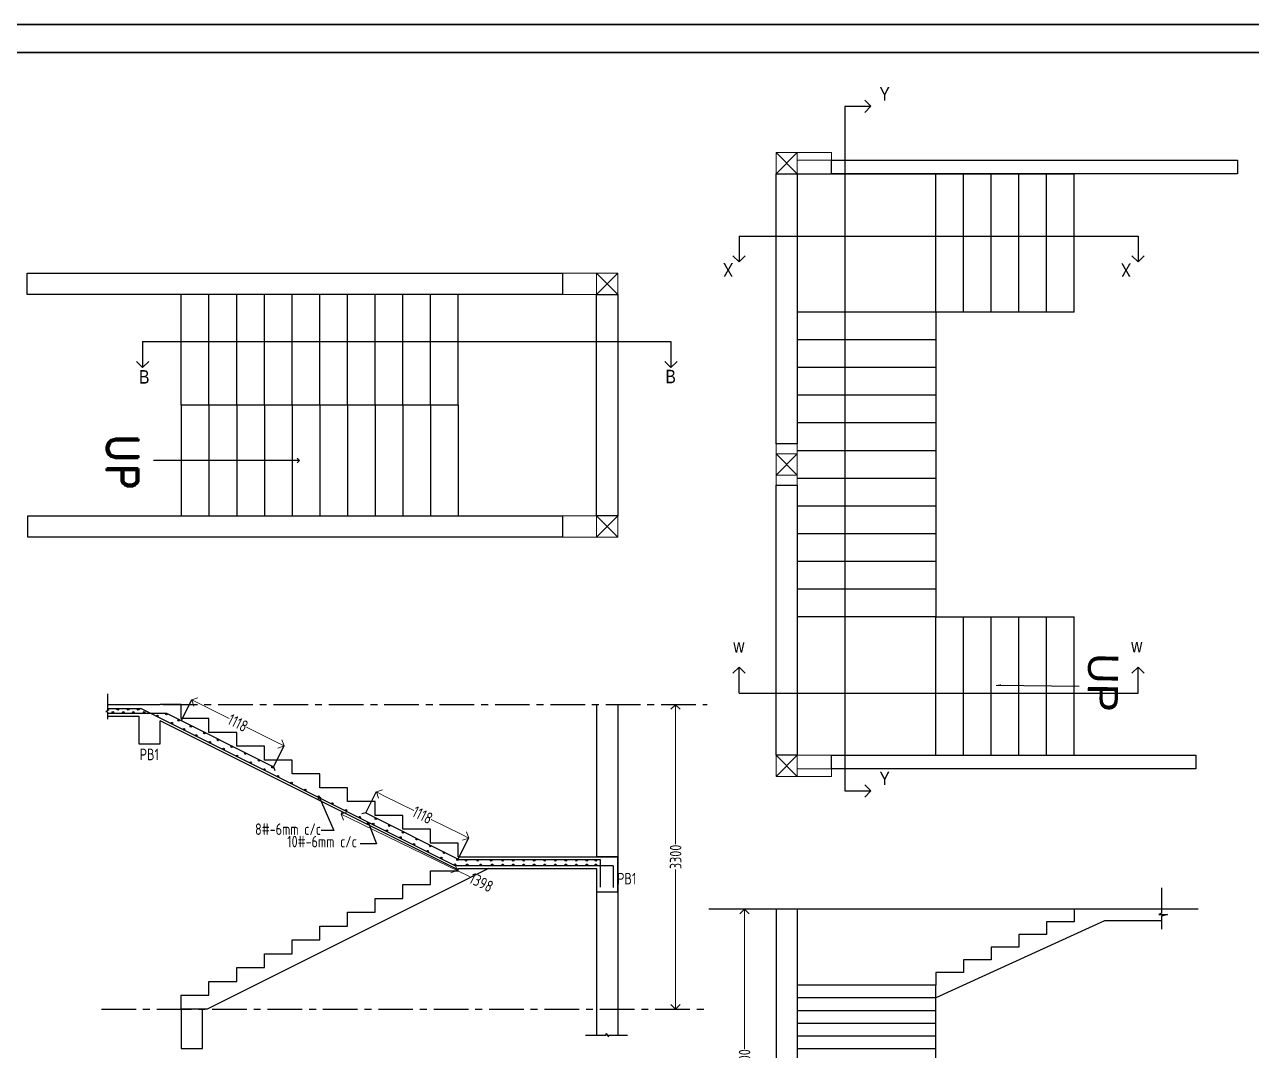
# Model space of a CAD drawing. Header units: inches. Extents: x -605 to 2991212, y -2872845 to 0.
# Drawn here: x 2722451 to 2775622, y -2293456 to -2248978 of the extents above; entities that cross this region are included whole.
import ezdxf

# ---------------------------------------------------------------- set-up
doc = ezdxf.new("R2010")
doc.units = ezdxf.units.IN
doc.header["$LTSCALE"] = 600
doc.header["$MEASUREMENT"] = 0
doc.linetypes.add('CENTERX2', pattern=[4, 2.5, -0.5, 0.5, -0.5])
for name, color, linetype in [('05 RG_TXT', 7, 'Continuous'), ('NOITHAT', 21, 'Continuous'), ('RC BEAM', 130, 'Continuous'), ('SnT-DIMENSION', 7, 'Continuous'), ('SnT-DIMS2', 7, 'Continuous')]:
    doc.layers.add(name, color=color, linetype=linetype)
for name, color, linetype, lineweight in [('PV_MASONRY', 10, 'Continuous', 0), ('rDIMension', 1, 'Continuous', 18), ('rRCC 1', 3, 'Continuous', 25), ('rRCC 2', 40, 'Continuous', 15), ('rREINF 1', 1, 'Continuous', 25), ('rREINF 2', 4, 'Continuous', 25), ('rSHEET', 2, 'Continuous', 30), ('TEXT 1', 1, 'Continuous', 0)]:
    doc.layers.add(name, color=color, linetype=linetype, lineweight=lineweight)
doc.styles.add('DIM', font='geniso.shx', dxfattribs={"width": 0.85})
doc.styles.add('MtXpl_Arial_Narrow_1', font='ARIALN.TTF')
doc.styles.add('RG', font='arial.ttf')
doc.styles.add('ROMAND', font='romand.shx')
doc.styles.add('ROMANS', font='arial.ttf')
doc.dimstyles.new('SnT', dxfattribs={"dimtxt": 2.5, "dimasz": 1, "dimexe": 1, "dimexo": 1, "dimgap": 1, "dimtad": 1, "dimdec": 0, "dimzin": 0, "dimdsep": 46, "dimtxsty": 'ROMANS', "dimblk": 'L1', "dimcen": 1, "dimclrd": 1, "dimclre": 1, "dimadec": 0, "dimazin": 0, "dimtfac": 1, "dimtdec": 0, "dimtmove": 0, "dimatfit": 3, "dimldrblk": 'LL1', "dimfxl": 1, "dimtolj": 1, "dimtzin": 0, "dimarcsym": 0})
doc.dimstyles.new('ST-100', dxfattribs={"dimscale": 100, "dimtxt": 2.5, "dimasz": 2, "dimexe": 0.18, "dimexo": 0.0625, "dimgap": 0.2, "dimtad": 0, "dimdec": 0, "dimzin": 0, "dimdsep": 46, "dimtxsty": 'DIM', "dimblk": 'OPEN90', "dimcen": 0.09, "dimclrd": 256, "dimclrt": 7, "dimadec": 0, "dimazin": 0, "dimtfac": 1, "dimtdec": 0, "dimtofl": 0, "dimtmove": 0, "dimatfit": 3, "dimldrblk": 'OPEN90', "dimfxl": 1, "dimtolj": 1, "dimtzin": 0, "dimlwd": -1, "dimarcsym": 0})
doc.dimstyles.new('ST-150', dxfattribs={"dimscale": 75, "dimtxt": 3, "dimasz": 2, "dimexe": 0.18, "dimexo": 0.0625, "dimgap": 0.2, "dimtad": 0, "dimdec": 0, "dimlfac": 2, "dimzin": 0, "dimdsep": 46, "dimtxsty": 'DIM', "dimblk": 'OPEN90', "dimcen": 0.09, "dimclrd": 256, "dimclrt": 7, "dimadec": 0, "dimazin": 0, "dimtfac": 1, "dimtdec": 0, "dimtofl": 0, "dimtmove": 0, "dimatfit": 3, "dimldrblk": 'OPEN90', "dimfxl": 1, "dimtolj": 1, "dimtzin": 0, "dimlwd": -1, "dimarcsym": 0})
doc.dimstyles.new('ST-25', dxfattribs={"dimscale": 100, "dimtxt": 2.5, "dimasz": 2, "dimexe": 0.18, "dimexo": 0.0625, "dimgap": 0.2, "dimtad": 0, "dimdec": 0, "dimlfac": 0.25, "dimzin": 0, "dimdsep": 46, "dimtxsty": 'DIM', "dimblk": 'OPEN90', "dimcen": 0.09, "dimclrd": 256, "dimclrt": 7, "dimadec": 0, "dimazin": 0, "dimtfac": 1, "dimtdec": 0, "dimtofl": 0, "dimtmove": 0, "dimatfit": 3, "dimldrblk": 'OPEN90', "dimfxl": 1, "dimtolj": 1, "dimtzin": 0, "dimlwd": -1, "dimarcsym": 0})

# ---------------------------------------------------------------- blocks, each defined once
blk = doc.blocks.new('_Open90')
at = {"color": 0, "linetype": 'ByBlock', "lineweight": -2}
for p, q in [((0, 0), (-1, 0)), ((-0.5, 0.5), (0, 0)), ((0, 0), (-0.5, -0.5))]:
    blk.add_line(p, q, dxfattribs=at)
blk = doc.blocks.new('*D938')
at = {"layer": 'Defpoints', "color": 0, "linetype": 'ByBlock'}
for p in [(2755017, -2287330), (2753477, -2300530), (2753654, -2300530)]:
    blk.add_point(p, dxfattribs=at)
at = {"layer": 'rDIMension', "color": 0, "linetype": 'ByBlock', "lineweight": -2, "ltscale": 0.1}
for p, q in [((2755011, -2287330), (2753636, -2287330)), ((2753484, -2300530), (2753672, -2300530))]:
    blk.add_line(p, q, dxfattribs=at)
at = {"layer": 'rDIMension', "linetype": 'ByBlock', "ltscale": 0.1}
for p, q in [((2753654, -2287730), (2753654, -2293379)), ((2753654, -2300130), (2753654, -2294481))]:
    blk.add_line(p, q, dxfattribs=at)
at = {"layer": 'rDIMension', "linetype": 'ByBlock', "xscale": 400, "yscale": 400, "zscale": 400}
for p, rotation in [((2753654, -2287330), 90), ((2753654, -2300530), 270)]:
    blk.add_blockref('_Open90', p, dxfattribs=dict(at, rotation=rotation))
at = {"layer": 'rDIMension', "color": 7, "linetype": 'ByBlock', "insert": (2753654, -2293930), "char_height": 500, "attachment_point": 5, "rotation": 90, "style": 'DIM'}
blk.add_mtext('\\A1;3300', dxfattribs=at)
blk = doc.blocks.new('L1')
at = {"color": 1}
blk.add_line((0, -1), (0, 1), dxfattribs=at)
blk.add_solid([(-2, 0.33), (-2, -0.33), (0, 0)], dxfattribs=at)
blk = doc.blocks.new('LL1')
at = {"color": 1}
blk.add_solid([(-2, 0.33), (-2, -0.33), (0, 0)], dxfattribs=at)
blk = doc.blocks.new('*D1143')
at = {"layer": 'Defpoints', "color": 0, "linetype": 'ByBlock'}
for p in [(2750724, -2278464), (2750666, -2291664), (2750724, -2291664)]:
    blk.add_point(p, dxfattribs=at)
at = {"layer": 'rDIMension', "color": 0, "linetype": 'ByBlock', "lineweight": -2, "ltscale": 0.1}
for p, q in [((2750718, -2278464), (2750648, -2278464)), ((2750718, -2291664), (2750648, -2291664))]:
    blk.add_line(p, q, dxfattribs=at)
at = {"layer": 'rDIMension', "linetype": 'ByBlock', "ltscale": 0.1}
for p, q in [((2750666, -2278864), (2750666, -2284512)), ((2750666, -2291264), (2750666, -2285615))]:
    blk.add_line(p, q, dxfattribs=at)
at = {"layer": 'rDIMension', "linetype": 'ByBlock', "xscale": 400, "yscale": 400, "zscale": 400}
for p, rotation in [((2750666, -2278464), 90), ((2750666, -2291664), 270)]:
    blk.add_blockref('_Open90', p, dxfattribs=dict(at, rotation=rotation))
at = {"layer": 'rDIMension', "color": 7, "linetype": 'ByBlock', "insert": (2750666, -2285064), "char_height": 500, "attachment_point": 5, "rotation": 90, "style": 'DIM'}
blk.add_mtext('\\A1;3300', dxfattribs=at)
blk = doc.blocks.new('*D1144')
at = {"layer": 'Defpoints', "color": 0, "linetype": 'ByBlock'}
for p in [(2737244, -2283156), (2741699, -2284247), (2741244, -2285156)]:
    blk.add_point(p, dxfattribs=at)
at = {"layer": 'rDIMension', "color": 0, "linetype": 'ByBlock', "lineweight": -2, "ltscale": 0.1}
for p, q in [((2737247, -2283150), (2737707, -2282231)), ((2741247, -2285150), (2741707, -2284231))]:
    blk.add_line(p, q, dxfattribs=at)
at = {"layer": 'rDIMension', "linetype": 'ByBlock', "ltscale": 0.1}
for p, q in [((2738056, -2282426), (2739319, -2283057)), ((2741341, -2284068), (2740078, -2283436))]:
    blk.add_line(p, q, dxfattribs=at)
at = {"layer": 'rDIMension', "linetype": 'ByBlock', "xscale": 400, "yscale": 400, "zscale": 400}
for p, rotation in [((2737699, -2282247), 153.434948822922), ((2741699, -2284247), 333.434948822922)]:
    blk.add_blockref('_Open90', p, dxfattribs=dict(at, rotation=rotation))
at = {"layer": 'rDIMension', "color": 7, "linetype": 'ByBlock', "insert": (2739699, -2283247), "char_height": 500, "attachment_point": 5, "rotation": 333.4349, "style": 'DIM'}
blk.add_mtext('\\A1;1118', dxfattribs=at)
blk = doc.blocks.new('*D1145')
at = {"layer": 'Defpoints', "color": 0, "linetype": 'ByBlock'}
for p in [(2729244, -2279156), (2733696, -2280255), (2733245, -2281156)]:
    blk.add_point(p, dxfattribs=at)
at = {"layer": 'rDIMension', "color": 0, "linetype": 'ByBlock', "lineweight": -2, "ltscale": 0.1}
for p, q in [((2729247, -2279150), (2729703, -2278239)), ((2733248, -2281151), (2733704, -2280239))]:
    blk.add_line(p, q, dxfattribs=at)
at = {"layer": 'rDIMension', "linetype": 'ByBlock', "ltscale": 0.1}
for p, q in [((2730052, -2278434), (2731316, -2279065)), ((2733338, -2280076), (2732074, -2279444))]:
    blk.add_line(p, q, dxfattribs=at)
at = {"layer": 'rDIMension', "linetype": 'ByBlock', "xscale": 400, "yscale": 400, "zscale": 400}
for p, rotation in [((2729695, -2278255), 153.434948822922), ((2733696, -2280255), 333.434948822922)]:
    blk.add_blockref('_Open90', p, dxfattribs=dict(at, rotation=rotation))
at = {"layer": 'rDIMension', "color": 7, "linetype": 'ByBlock', "insert": (2731695, -2279255), "char_height": 500, "attachment_point": 5, "rotation": 333.4349, "style": 'DIM'}
blk.add_mtext('\\A1;1118', dxfattribs=at)
blk = doc.blocks.new('*D1146')
at = {"layer": 'Defpoints', "color": 0, "linetype": 'ByBlock'}
for p in [(2736220, -2283111), (2736175, -2283204), (2741244, -2285564)]:
    blk.add_point(p, dxfattribs=at)
at = {"layer": 'rDIMension', "color": 0, "linetype": 'ByBlock', "lineweight": -2, "ltscale": 0.1}
for p, q in [((2736218, -2283117), (2736167, -2283220)), ((2741241, -2285569), (2741191, -2285673))]:
    blk.add_line(p, q, dxfattribs=at)
at = {"layer": 'rDIMension', "linetype": 'ByBlock', "ltscale": 0.1}
for p, q in [((2740839, -2285481), (2736534, -2283379)), ((2741199, -2285657), (2741791, -2285946))]:
    blk.add_line(p, q, dxfattribs=at)
at = {"layer": 'rDIMension', "linetype": 'ByBlock', "xscale": 400, "yscale": 400, "zscale": 400}
for p, rotation in [((2736175, -2283204), 153.9759606951129), ((2741199, -2285657), 333.9759606951129)]:
    blk.add_blockref('_Open90', p, dxfattribs=dict(at, rotation=rotation))
at = {"layer": 'rDIMension', "color": 7, "linetype": 'ByBlock', "insert": (2742249, -2286170), "char_height": 500, "attachment_point": 5, "rotation": 333.976, "style": 'DIM'}
blk.add_mtext('\\A1;1398', dxfattribs=at)

msp = doc.modelspace()

# ---------------------------------------------------------------- hatches: boundary and pattern name
at = {"layer": 'rREINF 2'}
h = msp.add_hatch(color=256, dxfattribs=at)
h.dxf.hatch_style = 1
h.paths.add_polyline_path([(2726311.9, -2278798.4, 1), (2726243.2, -2278798.4, 1)])
h = msp.add_hatch(color=256, dxfattribs=at)
h.dxf.hatch_style = 1
h.paths.add_polyline_path([(2726525.7, -2278667, 1), (2726457, -2278667, 1)])
h = msp.add_hatch(color=256, dxfattribs=at)
h.dxf.hatch_style = 1
h.paths.add_polyline_path([(2726762.7, -2278798.4, 1), (2726694, -2278798.4, 1)])
h = msp.add_hatch(color=256, dxfattribs=at)
h.dxf.hatch_style = 1
h.paths.add_polyline_path([(2726976.5, -2278667, 1), (2726907.7, -2278667, 1)])
h = msp.add_hatch(color=256, dxfattribs=at)
h.dxf.hatch_style = 1
h.paths.add_polyline_path([(2727197.8, -2278798.4, 1), (2727129.1, -2278798.4, 1)])
h = msp.add_hatch(color=256, dxfattribs=at)
h.dxf.hatch_style = 1
h.paths.add_polyline_path([(2727411.6, -2278667, 1), (2727342.8, -2278667, 1)])
h = msp.add_hatch(color=256, dxfattribs=at)
h.dxf.hatch_style = 1
h.paths.add_polyline_path([(2727668.1, -2278798.4, 1), (2727599.4, -2278798.4, 1)])
h = msp.add_hatch(color=256, dxfattribs=at)
h.dxf.hatch_style = 1
h.paths.add_polyline_path([(2728639, -2278870.7, 1), (2728570.3, -2278870.7, 1)])
h = msp.add_hatch(color=256, dxfattribs=at)
h.dxf.hatch_style = 1
h.paths.add_polyline_path([(2728240.3, -2278953.8, 1), (2728171.5, -2278953.8, 1)])
h = msp.add_hatch(color=256, dxfattribs=at)
h.dxf.hatch_style = 1
h.paths.add_polyline_path([(2728868.1, -2279267.7, 1), (2728799.4, -2279267.7, 1)])
h = msp.add_hatch(color=256, dxfattribs=at)
h.dxf.hatch_style = 1
h.paths.add_polyline_path([(2729166, -2279138.2, 1), (2729097.3, -2279138.2, 1)])
h = msp.add_hatch(color=256, dxfattribs=at)
h.dxf.hatch_style = 1
h.paths.add_polyline_path([(2729691.7, -2279401, 1), (2729623, -2279401, 1)])
h = msp.add_hatch(color=256, dxfattribs=at)
h.dxf.hatch_style = 1
h.paths.add_polyline_path([(2729393.8, -2279530.6, 1), (2729325.1, -2279530.6, 1)])
h = msp.add_hatch(color=256, dxfattribs=at)
h.dxf.hatch_style = 1
h.paths.add_polyline_path([(2729924.8, -2279799.9, 1), (2729856.1, -2279799.9, 1)])
h = msp.add_hatch(color=256, dxfattribs=at)
h.dxf.hatch_style = 1
h.paths.add_polyline_path([(2730281.8, -2279696.1, 1), (2730213, -2279696.1, 1)])
h = msp.add_hatch(color=256, dxfattribs=at)
h.dxf.hatch_style = 1
h.paths.add_polyline_path([(2730871.8, -2279991.1, 1), (2730803.1, -2279991.1, 1)])
h = msp.add_hatch(color=256, dxfattribs=at)
h.dxf.hatch_style = 1
h.paths.add_polyline_path([(2730514.9, -2280095, 1), (2730446.2, -2280095, 1)])
h = msp.add_hatch(color=256, dxfattribs=at)
h.dxf.hatch_style = 1
h.paths.add_polyline_path([(2731104.9, -2280390, 1), (2731036.2, -2280390, 1)])
h = msp.add_hatch(color=256, dxfattribs=at)
h.dxf.hatch_style = 1
h.paths.add_polyline_path([(2731461.8, -2280286.1, 1), (2731393.1, -2280286.1, 1)])
h = msp.add_hatch(color=256, dxfattribs=at)
h.dxf.hatch_style = 1
h.paths.add_polyline_path([(2731695, -2280685, 1), (2731626.2, -2280685, 1)])
h = msp.add_hatch(color=256, dxfattribs=at)
h.dxf.hatch_style = 1
h.paths.add_polyline_path([(2732051.9, -2280581.1, 1), (2731983.2, -2280581.1, 1)])
h = msp.add_hatch(color=256, dxfattribs=at)
h.dxf.hatch_style = 1
h.paths.add_polyline_path([(2732285, -2280980, 1), (2732216.3, -2280980, 1)])
h = msp.add_hatch(color=256, dxfattribs=at)
h.dxf.hatch_style = 1
h.paths.add_polyline_path([(2732641.9, -2280876.2, 1), (2732573.2, -2280876.2, 1)])
h = msp.add_hatch(color=256, dxfattribs=at)
h.dxf.hatch_style = 1
h.paths.add_polyline_path([(2732875.1, -2281275.1, 1), (2732806.3, -2281275.1, 1)])
h = msp.add_hatch(color=256, dxfattribs=at)
h.dxf.hatch_style = 1
h.paths.add_polyline_path([(2733232, -2281171.2, 1), (2733163.3, -2281171.2, 1)])
h = msp.add_hatch(color=256, dxfattribs=at)
h.dxf.hatch_style = 1
h.paths.add_polyline_path([(2733465.1, -2281570.1, 1), (2733396.4, -2281570.1, 1)])
h = msp.add_hatch(color=256, dxfattribs=at)
h.dxf.hatch_style = 1
h.paths.add_polyline_path([(2734055.2, -2281865.1, 1), (2733986.4, -2281865.1, 1)])
h = msp.add_hatch(color=256, dxfattribs=at)
h.dxf.hatch_style = 1
h.paths.add_polyline_path([(2734645.2, -2282160.1, 1), (2734576.5, -2282160.1, 1)])
h = msp.add_hatch(color=256, dxfattribs=at)
h.dxf.hatch_style = 1
h.paths.add_polyline_path([(2735235.3, -2282455.2, 1), (2735166.5, -2282455.2, 1)])
h = msp.add_hatch(color=256, dxfattribs=at)
h.dxf.hatch_style = 1
h.paths.add_polyline_path([(2735825.3, -2282750.2, 1), (2735756.6, -2282750.2, 1)])
h = msp.add_hatch(color=256, dxfattribs=at)
h.dxf.hatch_style = 1
h.paths.add_polyline_path([(2736415.4, -2283045.2, 1), (2736346.6, -2283045.2, 1)])
h = msp.add_hatch(color=256, dxfattribs=at)
h.dxf.hatch_style = 1
h.paths.add_polyline_path([(2737005.4, -2283340.2, 1), (2736936.7, -2283340.2, 1)])
h = msp.add_hatch(color=256, dxfattribs=at)
h.dxf.hatch_style = 1
h.paths.add_polyline_path([(2737595.5, -2283635.3, 1), (2737526.7, -2283635.3, 1)])
h = msp.add_hatch(color=256, dxfattribs=at)
h.dxf.hatch_style = 1
h.paths.add_polyline_path([(2737708.4, -2283409.4, 1), (2737639.7, -2283409.4, 1)])
h = msp.add_hatch(color=256, dxfattribs=at)
h.dxf.hatch_style = 1
h.paths.add_polyline_path([(2738298.4, -2283704.4, 1), (2738229.7, -2283704.4, 1)])
h = msp.add_hatch(color=256, dxfattribs=at)
h.dxf.hatch_style = 1
h.paths.add_polyline_path([(2738185.5, -2283930.3, 1), (2738116.8, -2283930.3, 1)])
h = msp.add_hatch(color=256, dxfattribs=at)
h.dxf.hatch_style = 1
h.paths.add_polyline_path([(2738775.6, -2284225.3, 1), (2738706.8, -2284225.3, 1)])
h = msp.add_hatch(color=256, dxfattribs=at)
h.dxf.hatch_style = 1
h.paths.add_polyline_path([(2738888.5, -2283999.4, 1), (2738819.8, -2283999.4, 1)])
h = msp.add_hatch(color=256, dxfattribs=at)
h.dxf.hatch_style = 1
h.paths.add_polyline_path([(2739365.6, -2284520.3, 1), (2739296.9, -2284520.3, 1)])
h = msp.add_hatch(color=256, dxfattribs=at)
h.dxf.hatch_style = 1
h.paths.add_polyline_path([(2739478.5, -2284294.5, 1), (2739409.8, -2284294.5, 1)])
h = msp.add_hatch(color=256, dxfattribs=at)
h.dxf.hatch_style = 1
h.paths.add_polyline_path([(2740068.6, -2284589.5, 1), (2739999.8, -2284589.5, 1)])
h = msp.add_hatch(color=256, dxfattribs=at)
h.dxf.hatch_style = 1
h.paths.add_polyline_path([(2739955.6, -2284815.3, 1), (2739886.9, -2284815.3, 1)])
h = msp.add_hatch(color=256, dxfattribs=at)
h.dxf.hatch_style = 1
h.paths.add_polyline_path([(2740545.7, -2285110.4, 1), (2740477, -2285110.4, 1)])
h = msp.add_hatch(color=256, dxfattribs=at)
h.dxf.hatch_style = 1
h.paths.add_polyline_path([(2740658.6, -2284884.5, 1), (2740589.9, -2284884.5, 1)])
h = msp.add_hatch(color=256, dxfattribs=at)
h.dxf.hatch_style = 1
h.paths.add_polyline_path([(2741248.7, -2285179.5, 1), (2741179.9, -2285179.5, 1)])
h = msp.add_hatch(color=256, dxfattribs=at)
h.dxf.hatch_style = 1
h.paths.add_polyline_path([(2741612.1, -2285209.1, 1), (2741543.3, -2285209.1, 1)])
h = msp.add_hatch(color=256, dxfattribs=at)
h.dxf.hatch_style = 1
h.paths.add_polyline_path([(2742122.8, -2285209.1, 1), (2742054.1, -2285209.1, 1)])
h = msp.add_hatch(color=256, dxfattribs=at)
h.dxf.hatch_style = 1
h.paths.add_polyline_path([(2742706.9, -2285209.1, 1), (2742638.2, -2285209.1, 1)])
h = msp.add_hatch(color=256, dxfattribs=at)
h.dxf.hatch_style = 1
h.paths.add_polyline_path([(2743205.9, -2285209.1, 1), (2743137.1, -2285209.1, 1)])
h = msp.add_hatch(color=256, dxfattribs=at)
h.dxf.hatch_style = 1
h.paths.add_polyline_path([(2743661.7, -2285209.1, 1), (2743592.9, -2285209.1, 1)])
h = msp.add_hatch(color=256, dxfattribs=at)
h.dxf.hatch_style = 1
h.paths.add_polyline_path([(2744117.5, -2285209.1, 1), (2744048.7, -2285209.1, 1)])
h = msp.add_hatch(color=256, dxfattribs=at)
h.dxf.hatch_style = 1
h.paths.add_polyline_path([(2744573.3, -2285209.1, 1), (2744504.5, -2285209.1, 1)])
h = msp.add_hatch(color=256, dxfattribs=at)
h.dxf.hatch_style = 1
h.paths.add_polyline_path([(2745029.1, -2285209.1, 1), (2744960.3, -2285209.1, 1)])
h = msp.add_hatch(color=256, dxfattribs=at)
h.dxf.hatch_style = 1
h.paths.add_polyline_path([(2745484.9, -2285209.1, 1), (2745416.1, -2285209.1, 1)])
h = msp.add_hatch(color=256, dxfattribs=at)
h.dxf.hatch_style = 1
h.paths.add_polyline_path([(2745940.7, -2285209.1, 1), (2745871.9, -2285209.1, 1)])
h = msp.add_hatch(color=256, dxfattribs=at)
h.dxf.hatch_style = 1
h.paths.add_polyline_path([(2746396.5, -2285209.1, 1), (2746327.7, -2285209.1, 1)])
h = msp.add_hatch(color=256, dxfattribs=at)
h.dxf.hatch_style = 1
h.paths.add_polyline_path([(2746852.3, -2285209.1, 1), (2746783.5, -2285209.1, 1)])
h = msp.add_hatch(color=256, dxfattribs=at)
h.dxf.hatch_style = 1
h.paths.add_polyline_path([(2747241.3, -2285209.1, 1), (2747172.6, -2285209.1, 1)])
h = msp.add_hatch(color=256, dxfattribs=at)
h.dxf.hatch_style = 1
h.paths.add_polyline_path([(2741135.7, -2285405.4, 1), (2741067, -2285405.4, 1)])
h = msp.add_hatch(color=256, dxfattribs=at)
h.dxf.hatch_style = 1
h.paths.add_polyline_path([(2741667, -2285409.5, 1), (2741598.3, -2285409.5, 1)])
h = msp.add_hatch(color=256, dxfattribs=at)
h.dxf.hatch_style = 1
h.paths.add_polyline_path([(2742251.1, -2285409.5, 1), (2742182.4, -2285409.5, 1)])
h = msp.add_hatch(color=256, dxfattribs=at)
h.dxf.hatch_style = 1
h.paths.add_polyline_path([(2742750.1, -2285409.5, 1), (2742681.3, -2285409.5, 1)])
h = msp.add_hatch(color=256, dxfattribs=at)
h.dxf.hatch_style = 1
h.paths.add_polyline_path([(2743205.9, -2285409.5, 1), (2743137.1, -2285409.5, 1)])
h = msp.add_hatch(color=256, dxfattribs=at)
h.dxf.hatch_style = 1
h.paths.add_polyline_path([(2743661.7, -2285409.5, 1), (2743592.9, -2285409.5, 1)])
h = msp.add_hatch(color=256, dxfattribs=at)
h.dxf.hatch_style = 1
h.paths.add_polyline_path([(2744117.5, -2285409.5, 1), (2744048.7, -2285409.5, 1)])
h = msp.add_hatch(color=256, dxfattribs=at)
h.dxf.hatch_style = 1
h.paths.add_polyline_path([(2744573.3, -2285409.5, 1), (2744504.5, -2285409.5, 1)])
h = msp.add_hatch(color=256, dxfattribs=at)
h.dxf.hatch_style = 1
h.paths.add_polyline_path([(2745029.1, -2285409.5, 1), (2744960.3, -2285409.5, 1)])
h = msp.add_hatch(color=256, dxfattribs=at)
h.dxf.hatch_style = 1
h.paths.add_polyline_path([(2745484.9, -2285409.5, 1), (2745416.1, -2285409.5, 1)])
h = msp.add_hatch(color=256, dxfattribs=at)
h.dxf.hatch_style = 1
h.paths.add_polyline_path([(2745940.7, -2285409.5, 1), (2745871.9, -2285409.5, 1)])
h = msp.add_hatch(color=256, dxfattribs=at)
h.dxf.hatch_style = 1
h.paths.add_polyline_path([(2746396.5, -2285409.5, 1), (2746327.7, -2285409.5, 1)])
h = msp.add_hatch(color=256, dxfattribs=at)
h.dxf.hatch_style = 1
h.paths.add_polyline_path([(2746852.3, -2285409.5, 1), (2746783.5, -2285409.5, 1)])
h = msp.add_hatch(color=256, dxfattribs=at)
h.dxf.hatch_style = 1
h.paths.add_polyline_path([(2747241.3, -2285409.5, 1), (2747172.6, -2285409.5, 1)])

# ---------------------------------------------------------------- linework, layer by layer
at = {"color": 8, "linetype": 'ByBlock'}
for p, q in [((2729244, -2265475.9), (2729244, -2260675.9)), ((2730444, -2265475.9), (2730444, -2260675.9)), ((2731644, -2265475.9), (2731644, -2260675.9)), ((2732844, -2265475.9), (2732844, -2260675.9)), ((2734044, -2265475.9), (2734044, -2260675.9)), ((2735244, -2265475.9), (2735244, -2260675.9)), ((2736444, -2265475.9), (2736444, -2260675.9)), ((2737644, -2265475.9), (2737644, -2260675.9)), ((2738844, -2265475.9), (2738844, -2260675.9)), ((2740044, -2265475.9), (2740044, -2260675.9)), ((2741244, -2265475.9), (2741244, -2260675.9)), ((2747244, -2270275.9), (2747244, -2260675.9)), ((2729244, -2265475.9), (2729244, -2270275.9)), ((2741244, -2265475.9), (2729244, -2265475.9)), ((2730444, -2265475.9), (2730444, -2270275.9)), ((2731644, -2265475.9), (2731644, -2270275.9)), ((2732844, -2265475.9), (2732844, -2270275.9)), ((2734044, -2265475.9), (2734044, -2270275.9)), ((2735244, -2265475.9), (2735244, -2270275.9)), ((2736444, -2265475.9), (2736444, -2270275.9)), ((2737644, -2265475.9), (2737644, -2270275.9)), ((2738844, -2265475.9), (2738844, -2270275.9)), ((2740044, -2265475.9), (2740044, -2270275.9)), ((2741244, -2265475.9), (2741244, -2270275.9))]:
    msp.add_line(p, q, dxfattribs=at)
at = {"color": 1, "linetype": 'ByBlock'}
for points in [[(2775017.4, -2255452.9), (2757417.4, -2255452.9), (2757417.4, -2254852.9), (2775017.4, -2254852.9)], [(2755937.4, -2267152.9), (2755017.4, -2267152.9), (2755017.4, -2255452.9), (2755937.4, -2255452.9)], [(2722564, -2259755.9), (2745764, -2259755.9), (2745764, -2260675.9), (2722564, -2260675.9)], [(2747244, -2260675.9), (2748164, -2260675.9), (2748164, -2270275.9), (2747244, -2270275.9)], [(2755937.4, -2280652.9), (2755017.4, -2280652.9), (2755017.4, -2268952.9), (2755937.4, -2268952.9)], [(2722595.6, -2270275.9), (2745764, -2270275.9), (2745764, -2271195.9), (2722595.6, -2271195.9)], [(2773217.4, -2281252.9), (2757417.4, -2281252.9), (2757417.4, -2280652.9), (2773217.4, -2280652.9)]]:
    msp.add_lwpolyline(points, close=True, dxfattribs=at)
for points in [[(2726040.5, -2277988.8), (2726040.5, -2278686.8), (2726109.6, -2278686.8), (2725975.9, -2278753.3), (2726040.5, -2278780.7), (2726040.5, -2279085.6)], [(2726040.5, -2278632.8), (2727487.4, -2278632.8)], [(2726040.5, -2278832.8), (2728597.6, -2278832.8)], [(2741109.6, -2285443.9), (2727487.4, -2278632.8)], [(2728597.6, -2278832.8), (2733244.9, -2281156.4)], [(2733244.9, -2281156.4), (2733298.6, -2281319.6)], [(2737244, -2283156), (2737069, -2283190)], [(2737244, -2283156), (2741244, -2285156)], [(2741248.3, -2285174.8), (2747389.5, -2285174.8)], [(2747389.5, -2285174.8), (2747389.5, -2286378.9)], [(2747953.8, -2285443.9), (2741109.6, -2285443.9)], [(2747953.8, -2285443.9), (2747953.8, -2286392.9)], [(2771718.6, -2286411.7), (2771718.6, -2287497.5), (2771605.9, -2287557), (2771979.4, -2287557), (2771718.6, -2287638.1), (2771718.6, -2288197.1)], [(2755017.4, -2287330), (2755017.4, -2300530)], [(2755937.4, -2287330), (2755937.4, -2297230)]]:
    msp.add_lwpolyline(points, dxfattribs=at)
at = {"color": 8, "linetype": 'CENTERX2'}
for points in [[(2726040.5, -2278463.9), (2752030.9, -2278463.9)], [(2725783.5, -2291663.9), (2752030.9, -2291663.9)]]:
    msp.add_lwpolyline(points, dxfattribs=at)
at = {"color": 2, "linetype": 'ByBlock'}
for points in [[(2726040.5, -2278463.9), (2728324, -2278463.9)], [(2741244, -2285063.9), (2741244, -2284463.9), (2740044, -2284463.9), (2740044, -2283863.9), (2738844, -2283863.9), (2738844, -2283263.9), (2737644, -2283263.9), (2737644, -2282663.9), (2736444, -2282663.9), (2736444, -2282063.9), (2735244, -2282063.9), (2735244, -2281463.9), (2734044, -2281463.9), (2734044, -2280863.9), (2732844, -2280863.9), (2732844, -2280263.9), (2731644, -2280263.9), (2731644, -2279663.9), (2730444, -2279663.9), (2730444, -2279063.9), (2729244, -2279063.9), (2729244, -2278463.9), (2728324, -2278463.9)], [(2726040.5, -2278963.9), (2727404, -2278963.9), (2727404, -2279063.9)], [(2741244, -2285622.9), (2728324, -2279162.9)], [(2741244, -2285063.9), (2748164, -2285063.9)], [(2741244, -2285196.8), (2741244, -2285156)], [(2729244, -2291663.9), (2729244, -2291063.9), (2730444, -2291063.9), (2730444, -2290463.9), (2731644, -2290463.9), (2731644, -2289863.9), (2732844, -2289863.9), (2732844, -2289263.9), (2734044, -2289263.9), (2734044, -2288663.9), (2735244, -2288663.9), (2735244, -2288063.9), (2736444, -2288063.9), (2736444, -2287463.9), (2737644, -2287463.9), (2737644, -2286863.9), (2738844, -2286863.9), (2738844, -2286263.9), (2740044, -2286263.9), (2740044, -2285663.9), (2741244, -2285663.9), (2741244, -2285563.9)], [(2742562, -2285563.9), (2730362, -2291663.9), (2730164, -2291663.9)], [(2741244, -2285563.9), (2747244, -2285563.9)], [(2767937.4, -2287330), (2767937.4, -2287880), (2766737.4, -2287880), (2766737.4, -2288430), (2765537.4, -2288430), (2765537.4, -2288980), (2764337.4, -2288980), (2764337.4, -2289530), (2763137.4, -2289530), (2763137.4, -2290080), (2761937.4, -2290080), (2761937.4, -2290630), (2755937.4, -2290630)], [(2771718.6, -2287330), (2767937.4, -2287330)], [(2769246.5, -2287830), (2761937.4, -2291180)], [(2771718.6, -2287830), (2769246.5, -2287830)], [(2761937.4, -2297230), (2761937.4, -2290630)], [(2761937.4, -2291180), (2755937.4, -2291180)], [(2761937.4, -2291730), (2755937.4, -2291730)], [(2761937.4, -2292280), (2755937.4, -2292280)], [(2761937.4, -2292830), (2755937.4, -2292830)], [(2761937.4, -2293380), (2755937.4, -2293380)]]:
    msp.add_lwpolyline(points, dxfattribs=at)
at = {"color": 4, "linetype": 'ByBlock'}
for points in [[(2747244, -2278463.9), (2747244, -2285063.9)], [(2748164, -2278463.9), (2748164, -2292792.7)], [(2727404, -2278963.9), (2727404, -2280163.9), (2728324, -2280163.9), (2728324, -2279162.9)], [(2747244, -2285563.9), (2747244, -2286583.9), (2748164, -2286583.9), (2748164, -2285063.9), (2747244, -2285063.9)], [(2747244, -2285563.9), (2747244, -2292792.7)], [(2746759.3, -2292792.7), (2747662.8, -2292792.7), (2747662.8, -2292715.8), (2747751.5, -2292864.1), (2747751.5, -2292792.7), (2748586.6, -2292792.7)]]:
    msp.add_lwpolyline(points, dxfattribs=at)
at = {"color": 8, "linetype": 'ByBlock'}
msp.add_lwpolyline([(2773309.1, -2287330), (2752110.2, -2287330)], dxfattribs=at)
at = {"color": 4, "linetype": 'ByBlock'}
msp.add_lwpolyline([(2729244, -2291663.9), (2729244, -2293363.9), (2730164, -2293363.9), (2730164, -2291663.9)], close=True, dxfattribs=at)
at = {"layer": 'NOITHAT', "color": 8, "linetype": 'Continuous'}
msp.add_line((2755937.4, -2255452.9), (2767937.4, -2255452.9), dxfattribs=at)
at = {"layer": 'NOITHAT', "linetype": 'Continuous'}
for p, q in [((2761937.4, -2261452.9), (2761937.4, -2255452.9)), ((2763137.4, -2261452.9), (2763137.4, -2255452.9)), ((2764337.4, -2261452.9), (2764337.4, -2255452.9)), ((2765537.4, -2261452.9), (2765537.4, -2255452.9)), ((2766737.4, -2261452.9), (2766737.4, -2255452.9)), ((2767937.4, -2261452.9), (2767937.4, -2255452.9)), ((2761937.4, -2261452.9), (2755937.4, -2261452.9)), ((2761937.4, -2262652.9), (2755937.4, -2262652.9)), ((2761937.4, -2263852.9), (2755937.4, -2263852.9)), ((2761937.4, -2265052.9), (2755937.4, -2265052.9)), ((2761937.4, -2266252.9), (2755937.4, -2266252.9)), ((2761937.4, -2266252.9), (2755937.4, -2266252.9)), ((2761937.4, -2267452.9), (2755937.4, -2267452.9)), ((2761937.4, -2268652.9), (2755937.4, -2268652.9)), ((2761937.4, -2269852.9), (2755937.4, -2269852.9)), ((2761937.4, -2271052.9), (2755937.4, -2271052.9)), ((2761937.4, -2272252.9), (2755937.4, -2272252.9)), ((2761937.4, -2273452.9), (2755937.4, -2273452.9)), ((2761937.4, -2274652.9), (2755937.4, -2274652.9)), ((2761937.4, -2280652.9), (2761937.4, -2274652.9)), ((2763137.4, -2280652.9), (2763137.4, -2274652.9)), ((2764337.4, -2280652.9), (2764337.4, -2274652.9)), ((2765537.4, -2280652.9), (2765537.4, -2274652.9)), ((2766737.4, -2280652.9), (2766737.4, -2274652.9)), ((2767937.4, -2280652.9), (2767937.4, -2274652.9))]:
    msp.add_line(p, q, dxfattribs=at)
msp.add_lwpolyline([(2767937.4, -2261452.9), (2761937.4, -2261452.9), (2761937.4, -2274652.9), (2767937.4, -2274652.9)], dxfattribs=at)
at = {"layer": 'PV_MASONRY', "color": 8}
for p, q in [((2755937.4, -2254852.9), (2775017.4, -2254852.9)), ((2775017.4, -2254852.9), (2775017.4, -2255452.9)), ((2755937.4, -2255452.9), (2775017.4, -2255452.9)), ((2767937.4, -2280652.9), (2755937.4, -2280652.9)), ((2755937.4, -2280652.9), (2773217.4, -2280652.9)), ((2773217.4, -2281252.9), (2773217.4, -2280652.9)), ((2755937.4, -2281252.9), (2773217.4, -2281252.9))]:
    msp.add_line(p, q, dxfattribs=at)
at = {"layer": 'RC BEAM', "color": 1}
for p, q in [((2759129.9, -2252521.2), (2758863.8, -2252255.2)), ((2758005.6, -2252521.2), (2758005.6, -2282201.2)), ((2758005.6, -2252521.2), (2759129.9, -2252521.2)), ((2759129.9, -2252521.2), (2758863.8, -2252787.3)), ((2753415.2, -2258147.3), (2770708.3, -2258147.3)), ((2753415.2, -2258147.3), (2753415.2, -2259271.6)), ((2770708.3, -2258147.3), (2770708.3, -2259271.6)), ((2753415.2, -2259271.6), (2753149.1, -2259005.5)), ((2753415.2, -2259271.6), (2753681.2, -2259005.5)), ((2770708.3, -2259271.6), (2770442.2, -2259005.5)), ((2770708.3, -2259271.6), (2770974.3, -2259005.5)), ((2727568, -2262725.7), (2750463.3, -2262725.7)), ((2727568, -2262725.7), (2727568, -2263850)), ((2750463.3, -2262725.7), (2750463.3, -2263850)), ((2727568, -2263850), (2727302, -2263583.9)), ((2727568, -2263850), (2727834.1, -2263583.9)), ((2750463.3, -2263850), (2750197.3, -2263583.9)), ((2750463.3, -2263850), (2750729.4, -2263583.9)), ((2753415.2, -2276834.2), (2753149.1, -2277100.2)), ((2753415.2, -2277958.5), (2753415.2, -2276834.2)), ((2753415.2, -2276834.2), (2753681.2, -2277100.2)), ((2770708.3, -2276834.2), (2770442.2, -2277100.2)), ((2770708.3, -2277958.5), (2770708.3, -2276834.2)), ((2770708.3, -2276834.2), (2770974.3, -2277100.2)), ((2753415.2, -2277958.5), (2770708.3, -2277958.5)), ((2759129.9, -2282201.2), (2758863.8, -2281935.1)), ((2758005.6, -2282201.2), (2759129.9, -2282201.2)), ((2759129.9, -2282201.2), (2758863.8, -2282467.2))]:
    msp.add_line(p, q, dxfattribs=at)
at = {"layer": 'rRCC 2', "color": 6}
for p, q in [((2755017.4, -2255452.9), (2755937.4, -2254532.9)), ((2755017.4, -2254532.9), (2755937.4, -2255452.9)), ((2748164, -2259755.9), (2747244, -2260675.9)), ((2748164, -2260675.9), (2747244, -2259755.9)), ((2755017.4, -2267592.9), (2755937.4, -2268512.9)), ((2755937.4, -2267592.9), (2755017.4, -2268512.9)), ((2748164, -2270275.9), (2747244, -2271195.9)), ((2748164, -2271195.9), (2747244, -2270275.9)), ((2755017.4, -2281572.9), (2755937.4, -2280652.9)), ((2755017.4, -2280652.9), (2755937.4, -2281572.9))]:
    msp.add_line(p, q, dxfattribs=at)
for points in [[(2755017.4, -2254532.9), (2755017.4, -2255452.9), (2757417.4, -2255452.9), (2757417.4, -2254532.9)], [(2755017.4, -2255452.9), (2755937.4, -2255452.9), (2755937.4, -2254532.9), (2755017.4, -2254532.9)], [(2748164, -2260675.9), (2748164, -2259755.9), (2745764, -2259755.9), (2745764, -2260675.9)], [(2748164, -2259755.9), (2747244, -2259755.9), (2747244, -2260675.9), (2748164, -2260675.9)], [(2755937.4, -2268952.9), (2755017.4, -2268952.9), (2755017.4, -2267152.9), (2755937.4, -2267152.9)], [(2755017.4, -2267592.9), (2755017.4, -2268512.9), (2755937.4, -2268512.9), (2755937.4, -2267592.9)], [(2748164, -2271195.9), (2748164, -2270275.9), (2745764, -2270275.9), (2745764, -2271195.9)], [(2748164, -2270275.9), (2747244, -2270275.9), (2747244, -2271195.9), (2748164, -2271195.9)], [(2755017.4, -2280652.9), (2755017.4, -2281572.9), (2757417.4, -2281572.9), (2757417.4, -2280652.9)], [(2755017.4, -2281572.9), (2755937.4, -2281572.9), (2755937.4, -2280652.9), (2755017.4, -2280652.9)]]:
    msp.add_lwpolyline(points, close=True, dxfattribs=at)
at = {"layer": 'rREINF 2'}
for centre in [(2726277.6, -2278798.4), (2726491.3, -2278667), (2726728.3, -2278798.4), (2726942.1, -2278667), (2727163.4, -2278798.4), (2727377.2, -2278667), (2727633.8, -2278798.4), (2728604.7, -2278870.7), (2728205.9, -2278953.8), (2728833.8, -2279267.7), (2729131.7, -2279138.2), (2729657.3, -2279401), (2729359.5, -2279530.6), (2729890.5, -2279799.9), (2730247.4, -2279696.1), (2730837.4, -2279991.1), (2730480.5, -2280095), (2731070.6, -2280390), (2731427.5, -2280286.1), (2731660.6, -2280685), (2732017.5, -2280581.1), (2732250.7, -2280980), (2732607.6, -2280876.2), (2732840.7, -2281275.1), (2733197.6, -2281171.2), (2733430.8, -2281570.1), (2734020.8, -2281865.1), (2734610.9, -2282160.1), (2735200.9, -2282455.2), (2735790.9, -2282750.2), (2736381, -2283045.2), (2736971, -2283340.2), (2737561.1, -2283635.3), (2737674, -2283409.4), (2738264.1, -2283704.4), (2738151.1, -2283930.3), (2738741.2, -2284225.3), (2738854.1, -2283999.4), (2739331.2, -2284520.3), (2739444.2, -2284294.5), (2740034.2, -2284589.5), (2739921.3, -2284815.3), (2740511.3, -2285110.4), (2740624.3, -2284884.5), (2741214.3, -2285179.5), (2741577.7, -2285209.1), (2742088.5, -2285209.1), (2742672.6, -2285209.1), (2743171.5, -2285209.1), (2743627.3, -2285209.1), (2744083.1, -2285209.1), (2744538.9, -2285209.1), (2744994.7, -2285209.1), (2745450.5, -2285209.1), (2745906.3, -2285209.1), (2746362.1, -2285209.1), (2746817.9, -2285209.1), (2747206.9, -2285209.1), (2741101.4, -2285405.4), (2741632.7, -2285409.5), (2742216.8, -2285409.5), (2742715.7, -2285409.5), (2743171.5, -2285409.5), (2743627.3, -2285409.5), (2744083.1, -2285409.5), (2744538.9, -2285409.5), (2744994.7, -2285409.5), (2745450.5, -2285409.5), (2745906.3, -2285409.5), (2746362.1, -2285409.5), (2746817.9, -2285409.5), (2747206.9, -2285409.5)]:
    msp.add_circle(centre, 34.4, dxfattribs=at)
at = {"layer": 'rSHEET'}
msp.add_lwpolyline([(2690600.2, -2339373.3), (2818444.7, -2339373.3), (2818444.7, -2248978.1), (2690600.2, -2248978.1)], close=True, dxfattribs=at)
msp.add_lwpolyline([(2692730.9, -2338158), (2816313.9, -2338158, 0.4142136), (2817227.1, -2337244.8), (2817227.1, -2251106.6, 0.4142136), (2816313.9, -2250193.4), (2692730.9, -2250193.4, 0.4142136), (2691817.8, -2251106.6), (2691817.8, -2337244.8, 0.4142136)], format="xyb", close=True, dxfattribs=at)

# ---------------------------------------------------------------- texts
at = {"layer": '05 RG_TXT', "insert": (2769177.9, -2277502.7), "char_height": 1308.1, "width": 4167.839, "attachment_point": 5, "rotation": 269.37302, "style": 'RG'}
msp.add_mtext('UP', dxfattribs=at)
at = {"layer": 'rRCC 1', "color": 7, "char_height": 500, "attachment_point": 6, "style": 'DIM'}
for s, insert in [('\\A1;PB1', (2728274.8, -2280621.5)), ('\\A1;8#-6mm c/c', (2735298.2, -2283861.9)), ('\\A1;10#-6mm c/c', (2736853.5, -2284399.3)), ('\\A1;PB1', (2748965.8, -2286006.2))]:
    msp.add_mtext(s, dxfattribs=dict(at, insert=insert))
at = {"layer": 'SnT-DIMENSION', "linetype": 'ByBlock', "insert": (2727381.7, -2266710.8), "char_height": 1364.61, "width": 30468.908, "attachment_point": 1, "rotation": 270, "style": 'ROMAND'}
msp.add_mtext('\\A1;UP', dxfattribs=at)
at = {"layer": 'TEXT 1', "style": 'MtXpl_Arial_Narrow_1'}
for s, p in [('Y', (2759502.2, -2252273)), ('B', (2727416.9, -2264544.6)), ('B', (2750229, -2264530.2)), ('w', (2753167, -2276202.7)), ('w', (2770410.5, -2276193)), ('Y', (2759502.2, -2281953))]:
    msp.add_text(s, height=583.2, dxfattribs=at).set_placement(p)
for p in [(2753167, -2259319.9), (2770410.5, -2259329.5)]:
    msp.add_text('X', height=583.2, rotation=180, dxfattribs=at).set_placement(p)

# ---------------------------------------------------------------- dimensions: what is measured, and where the dimension line sits
at = {"layer": 'rDIMension', "color": 1, "linetype": 'ByBlock', "ltscale": 0.1}
for p1, p2, distance, picture, middle in [((2729244, -2279156), (2733244.9, -2281156.4), 1007.7, '*D1145', (2731695.1, -2279254.9)), ((2737244, -2283156), (2741244, -2285156), 1016.3, '*D1144', (2739698.5, -2283247))]:
    dim = msp.add_aligned_dim(p1=p1, p2=p2, distance=distance, dimstyle='ST-25', override={"dimtxt": 5, "dimasz": 4}, dxfattribs=at)
    dim.commit()
    dim.dimension.update_dxf_attribs({"geometry": picture, "text_midpoint": middle})
for base, p1, p2, picture, middle in [((2750665.8, -2291663.9), (2750724.3, -2278463.9), (2750724.3, -2291663.9), '*D1143', (2750665.8, -2285063.9)), ((2753653.9, -2300530), (2755017.4, -2287330), (2753477.5, -2300530), '*D938', (2753653.9, -2293930))]:
    dim = msp.add_linear_dim(base=base, p1=p1, p2=p2, angle=90, dimstyle='ST-25', override={"dimtxt": 5, "dimasz": 4}, dxfattribs=at)
    dim.commit()
    dim.dimension.update_dxf_attribs({"geometry": picture, "text_midpoint": middle})
dim = msp.add_linear_dim(base=(2736175, -2283204), p1=(2741244, -2285563.9), p2=(2736220.4, -2283111.1), angle=153.97596, dimstyle='ST-25', override={"dimtxt": 5, "dimasz": 4}, dxfattribs=at)
dim.commit()
dim.dimension.update_dxf_attribs({"geometry": '*D1146', "text_midpoint": (2742248.9, -2286169.6), "dimtype": 161})

# ---------------------------------------------------------------- leaders
at = {"color": 1, "linetype": 'ByBlock'}
msp.add_leader([(2734364, -2267875.9), (2728036, -2267875.9)], dimstyle='ST-100', override={"dimtxt": 4, "dimexe": 0, "dimexo": 0, "dimfxl": 2, "dimfxlon": 1, "dimtfillclr": 256, "dimarcsym": 1}, dxfattribs=at)
at = {"layer": 'rREINF 1', "annotation_type": 0, "has_hookline": 1, "hookline_direction": 1}
for points, text_width in [([(2735222.6, -2282465.8), (2735856.6, -2283923.3), (2735303, -2283923.3)], 2890), ([(2737337.5, -2283557.8), (2737698.5, -2284490.4), (2736991.3, -2284490.4)], 3102.5)]:
    msp.add_leader(points, dimstyle='ST-150', override={"dimasz": 1.5}, dxfattribs=dict(at, text_width=text_width))
at = {"layer": 'SnT-DIMS2'}
msp.add_leader([(2764560.1, -2277615.9), (2768159.8, -2277655.3)], dimstyle='SnT', override={"dimscale": 100, "dimtxt": 2.5, "dimtmove": 2}, dxfattribs=at)

doc.saveas('drawing.dxf')
